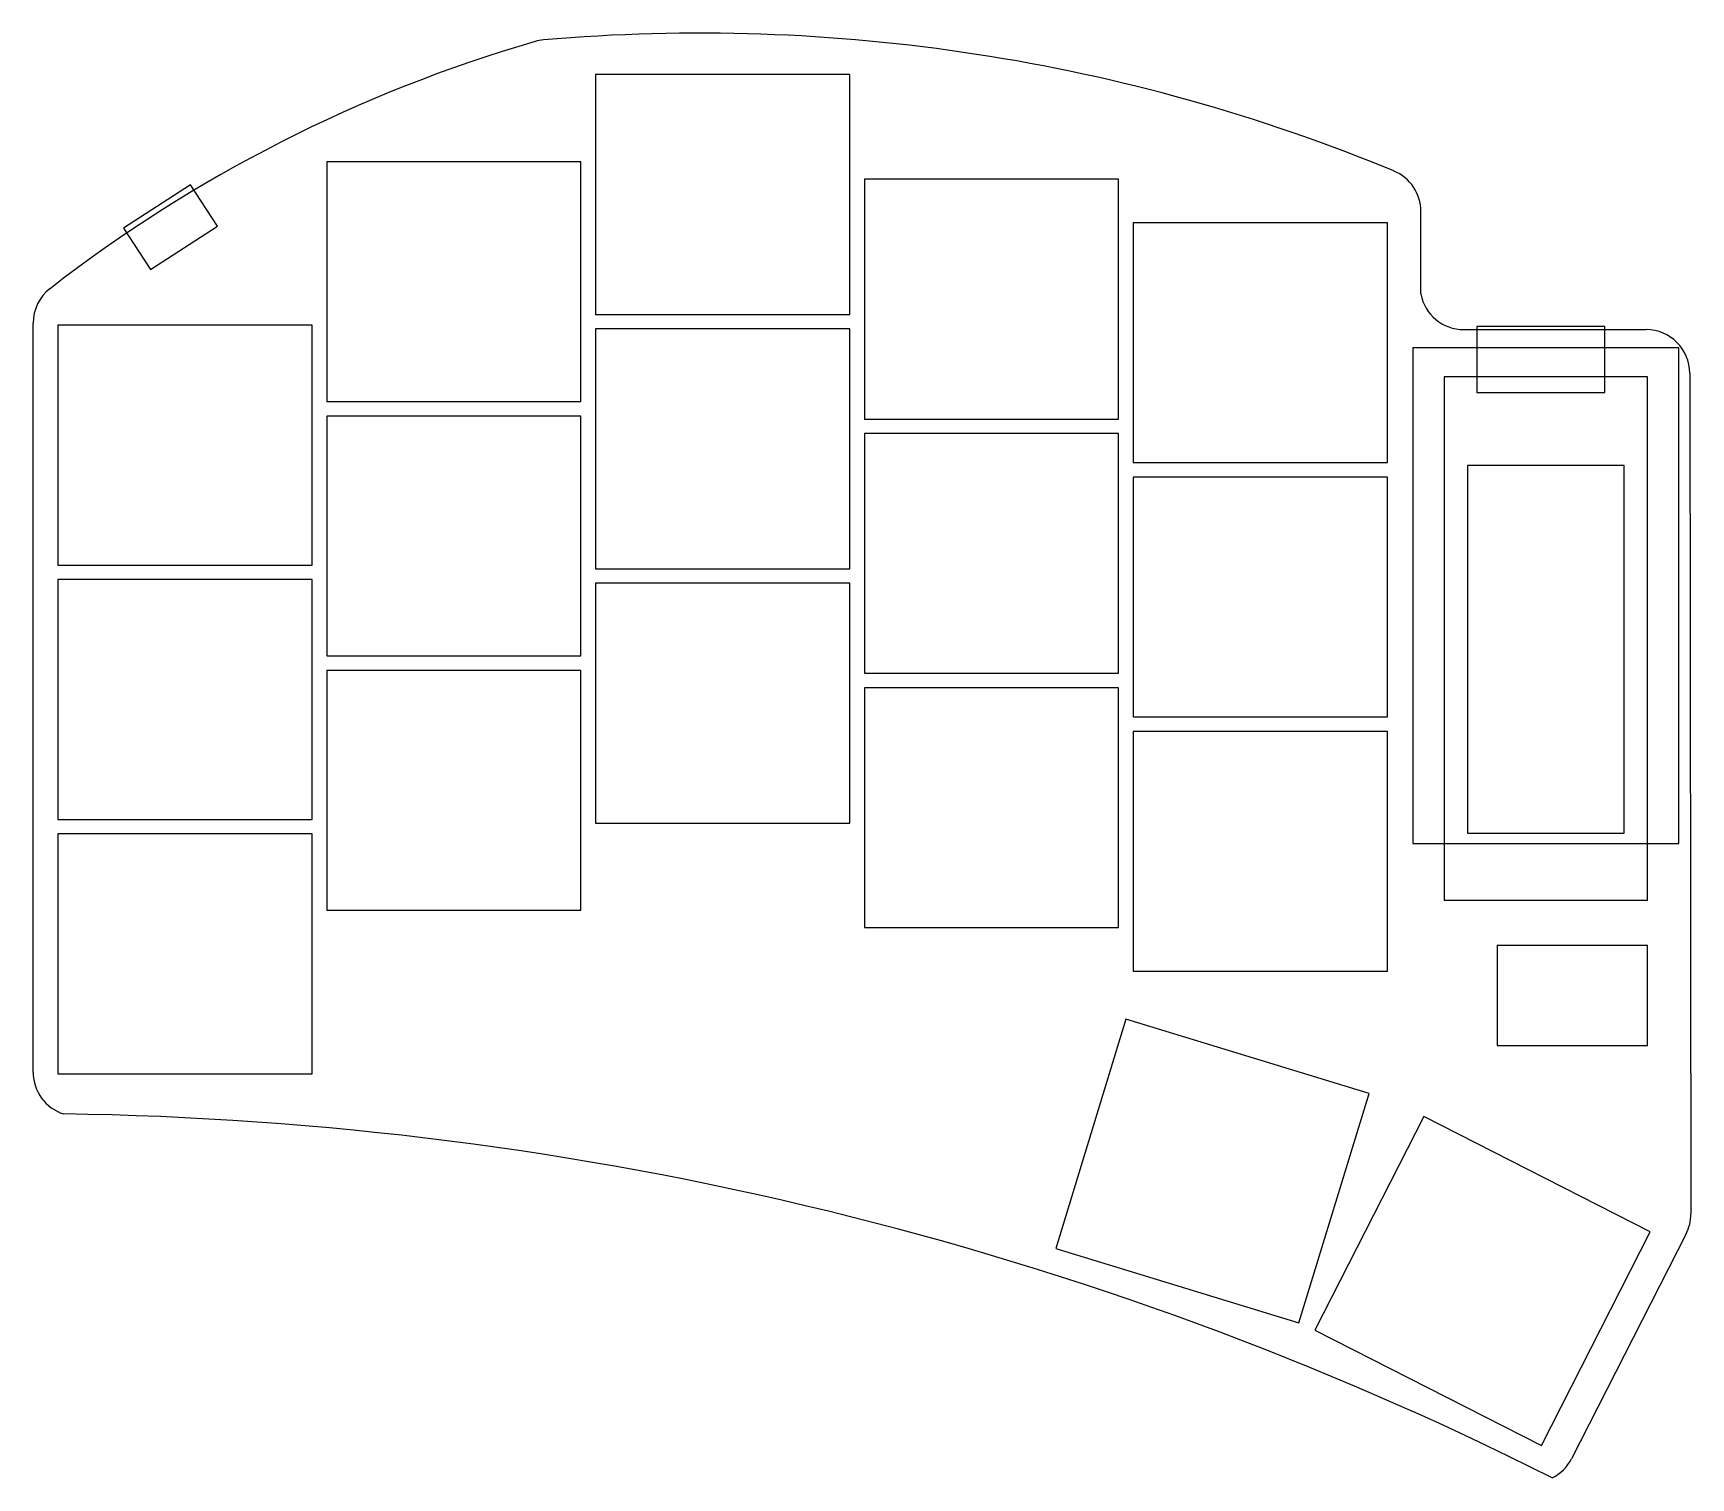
# Model space of a CAD drawing. Header units: millimetres. Extents: x 90 to 204, y -136 to -37.
import ezdxf

# ---------------------------------------------------------------- set-up
doc = ezdxf.new("R2010")
doc.units = ezdxf.units.MM

msp = doc.modelspace()

# ---------------------------------------------------------------- linework, layer by layer
for p, q in [((145.75, -39.5), (128.25, -39.5)), ((128.25, -39.5), (128.25, -56)), ((145.75, -56), (145.75, -39.5)), ((127.25, -45.5), (109.75, -45.5)), ((109.75, -45.5), (109.75, -62)), ((127.25, -62), (127.25, -45.5)), ((164.25, -46.7), (146.75, -46.7)), ((146.75, -46.7), (146.75, -63.2)), ((164.25, -63.2), (164.25, -46.7)), ((100.38, -47.08), (95.77, -50.07)), ((102.23, -49.93), (100.38, -47.08)), ((185.05, -54.6), (185.05, -48.91)), ((95.77, -50.07), (97.62, -52.92)), ((97.62, -52.92), (102.23, -49.93)), ((182.75, -49.7), (165.25, -49.7)), ((165.25, -49.7), (165.25, -66.2)), ((182.75, -66.2), (182.75, -49.7)), ((89.55, -108.16), (89.55, -56.6)), ((108.75, -56.75), (91.25, -56.75)), ((91.25, -56.75), (91.25, -73.25)), ((108.75, -73.25), (108.75, -56.75)), ((128.25, -56), (145.75, -56)), ((145.75, -57), (128.25, -57)), ((128.25, -57), (128.25, -73.5)), ((145.75, -73.5), (145.75, -57)), ((197.7, -56.83), (188.9, -56.83)), ((188.9, -56.83), (188.9, -61.38)), ((197.7, -61.38), (197.7, -56.83)), ((188, -57.05), (200.55, -57.05)), ((202.8, -58.3), (184.5, -58.3)), ((184.5, -58.3), (184.5, -92.4)), ((202.8, -92.4), (202.8, -58.3)), ((200.65, -60.3), (186.65, -60.3)), ((186.65, -60.3), (186.65, -96.3)), ((200.65, -96.3), (200.65, -60.3)), ((203.55, -60.05), (203.63, -117.9)), ((188.9, -61.38), (197.7, -61.38)), ((109.75, -62), (127.25, -62)), ((127.25, -63), (109.75, -63)), ((109.75, -63), (109.75, -79.5)), ((127.25, -79.5), (127.25, -63)), ((146.75, -63.2), (164.25, -63.2)), ((164.25, -64.2), (146.75, -64.2)), ((146.75, -64.2), (146.75, -80.7)), ((164.25, -80.7), (164.25, -64.2)), ((165.25, -66.2), (182.75, -66.2)), ((182.75, -67.2), (165.25, -67.2)), ((165.25, -67.2), (165.25, -83.7)), ((182.75, -83.7), (182.75, -67.2)), ((199.05, -66.4), (188.25, -66.4)), ((188.25, -66.4), (188.25, -91.7)), ((199.05, -91.7), (199.05, -66.4)), ((91.25, -73.25), (108.75, -73.25)), ((128.25, -73.5), (145.75, -73.5)), ((108.75, -74.25), (91.25, -74.25)), ((91.25, -74.25), (91.25, -90.75)), ((108.75, -90.75), (108.75, -74.25)), ((145.75, -74.5), (128.25, -74.5)), ((128.25, -74.5), (128.25, -91)), ((145.75, -91), (145.75, -74.5)), ((109.75, -79.5), (127.25, -79.5)), ((127.25, -80.5), (109.75, -80.5)), ((109.75, -80.5), (109.75, -97)), ((127.25, -97), (127.25, -80.5)), ((146.75, -80.7), (164.25, -80.7)), ((164.25, -81.7), (146.75, -81.7)), ((146.75, -81.7), (146.75, -98.2)), ((164.25, -98.2), (164.25, -81.7)), ((165.25, -83.7), (182.75, -83.7)), ((182.75, -84.7), (165.25, -84.7)), ((165.25, -84.7), (165.25, -101.2)), ((182.75, -101.2), (182.75, -84.7)), ((91.25, -90.75), (108.75, -90.75)), ((128.25, -91), (145.75, -91)), ((108.75, -91.75), (91.25, -91.75)), ((91.25, -91.75), (91.25, -108.25)), ((108.75, -108.25), (108.75, -91.75)), ((184.5, -92.4), (202.8, -92.4)), ((188.25, -91.7), (199.05, -91.7)), ((186.65, -96.3), (200.65, -96.3)), ((109.75, -97), (127.25, -97)), ((146.75, -98.2), (164.25, -98.2)), ((190.3, -99.4), (200.65, -99.4)), ((190.3, -99.4), (190.3, -106.3)), ((200.65, -106.3), (200.65, -99.4)), ((165.25, -101.2), (182.75, -101.2)), ((164.74, -104.5), (159.92, -120.28)), ((181.48, -109.62), (164.74, -104.5)), ((190.3, -106.3), (200.65, -106.3)), ((91.25, -108.25), (108.75, -108.25)), ((176.66, -125.4), (181.48, -109.62)), ((185.25, -111.2), (177.76, -125.9)), ((200.84, -119.14), (185.25, -111.2)), ((193.35, -133.84), (200.84, -119.14)), ((203.3, -119.27), (195.42, -134.74)), ((159.92, -120.28), (176.66, -125.4)), ((177.76, -125.9), (193.35, -133.84))]:
    msp.add_line(p, q)
for centre, radius, start, end in [((152, -133.25), 100, 106.2038, 127.7985), ((124.93, -40.1), 3, 94.9408, 106.2038), ((135.44, -161.65), 125, 67.5388, 94.9408), ((182.05, -48.91), 3, 0, 67.5388), ((92.55, -56.6), 3, 127.7985, 180), ((188, -54.05), 3, 190.4753, 270), ((200.55, -60.05), 3, 0.0739, 90), ((92.55, -108.16), 3, 180, 252.4028), ((88.5, -346), 235, 63.3, 89.2337), ((200.63, -117.91), 3, 333, 0.0739), ((192.75, -133.38), 3, 296.6, 333)]:
    msp.add_arc(centre, radius, start, end)

doc.saveas('drawing.dxf')
